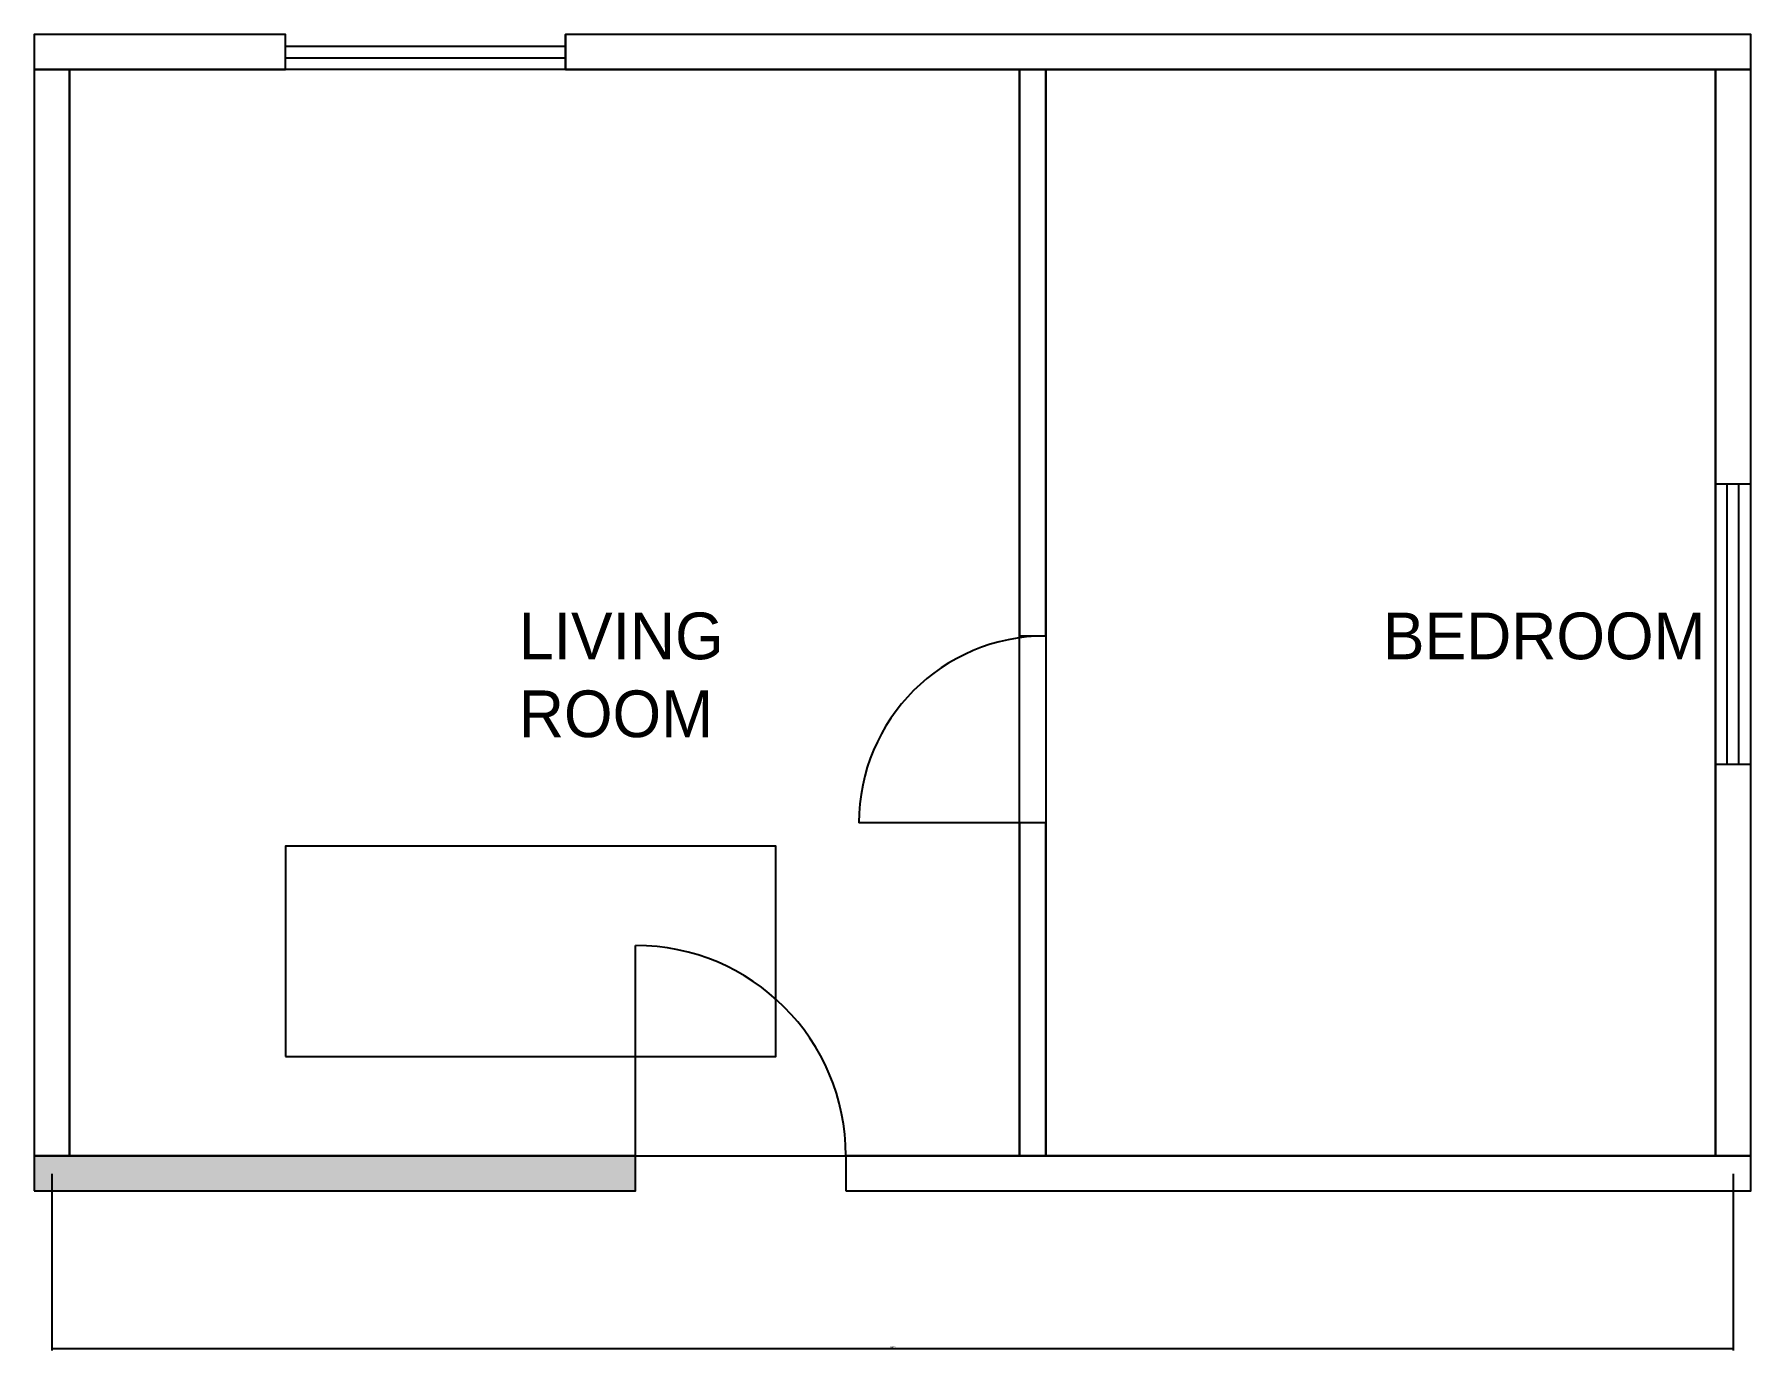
# Model space of a CAD drawing. Header units: inches. Extents: x -3 to 291, y -30 to 195.
import ezdxf

# ---------------------------------------------------------------- set-up
doc = ezdxf.new("R2010")
doc.units = ezdxf.units.IN
for name, color, linetype in [('A-ANNO-DIMS', 1, 'Continuous'), ('A-AREA-IDEN', 2, 'Continuous'), ('A-DOOR', 3, 'Continuous'), ('A-FURN', 8, 'Continuous'), ('A-GLAZ', 4, 'Continuous'), ('A-WALL', 7, 'Continuous'), ('A-WALL-PATT', 9, 'Continuous')]:
    doc.layers.add(name, color=color, linetype=linetype)
doc.styles.add('OpenSansCondensed-Light', font='OpenSansCondensed-Light.ttf')
doc.dimstyles.new('EZDXF', dxfattribs={"dimtxt": 0.25, "dimasz": 0.175, "dimexe": 0.375, "dimexo": 0.125, "dimgap": 0.1, "dimtad": 1, "dimlfac": 100, "dimzin": 12, "dimdsep": 46, "dimtxsty": 'OpenSansCondensed-Light', "dimblk": 'ARCHTICK', "dimcen": 2.5, "dimazin": 3, "dimtfac": 0.5, "dimtmove": 2, "dimatfit": 3})

# ---------------------------------------------------------------- blocks, each defined once
blk = doc.blocks.new('DOOR36')
blk.add_line((0, 0), (0, 36))
blk.add_arc((0, 0), 36, 0, 90)
blk = doc.blocks.new('DOOR32')
blk.add_line((0, 0), (0, 32))
blk.add_arc((0, 0), 32, 0, 90)
blk = doc.blocks.new('WIN48')
for p, q in [((0, -3), (0, 3)), ((48, -3), (48, 3)), ((0, 1), (48, 1)), ((0, -1), (48, -1))]:
    blk.add_line(p, q)
blk = doc.blocks.new('SOFA84')
blk.add_lwpolyline([(0, 0), (84, 0), (84, 36), (0, 36)], close=True)
blk = doc.blocks.new('_ARCHTICK')
at = {"color": 0, "linetype": 'BYBLOCK', "const_width": 0.15}
blk.add_lwpolyline([(-0.5, -0.5), (0.5, 0.5)], dxfattribs=at)

msp = doc.modelspace()

# ---------------------------------------------------------------- hatches: boundary and pattern name
at = {"layer": 'A-WALL-PATT'}
msp.add_hatch(color=7, dxfattribs=at).paths.add_polyline_path([(-3, -3), (100, -3), (100, 3), (-3, 3)])

# ---------------------------------------------------------------- linework, layer by layer
at = {"layer": 'A-AREA-IDEN'}
for points in [[(3, 3), (165.75, 3), (165.75, 189), (3, 189)], [(170.25, 3), (285, 3), (285, 189), (170.25, 189)]]:
    msp.add_lwpolyline(points, close=True, dxfattribs=at)
at = {"layer": 'A-WALL'}
for points in [[(-3, 189), (40, 189), (40, 195), (-3, 195)], [(88, 189), (291, 189), (291, 195), (88, 195)], [(-3, 3), (3, 3), (3, 189), (-3, 189)], [(165.75, 92), (170.25, 92), (170.25, 189), (165.75, 189)], [(285, 3), (291, 3), (291, 189), (285, 189)], [(165.75, 3), (170.25, 3), (170.25, 60), (165.75, 60)], [(-3, -3), (100, -3), (100, 3), (-3, 3)], [(136, -3), (291, -3), (291, 3), (136, 3)]]:
    msp.add_lwpolyline(points, close=True, dxfattribs=at)

# ---------------------------------------------------------------- block references
at = {"layer": 'A-DOOR', "rotation": 90}
msp.add_blockref('DOOR32', (170.25, 60), dxfattribs=at)
at = {"layer": 'A-DOOR'}
msp.add_blockref('DOOR36', (100, 3), dxfattribs=at)
at = {"layer": 'A-FURN'}
msp.add_blockref('SOFA84', (40, 20), dxfattribs=at)
at = {"layer": 'A-GLAZ'}
msp.add_blockref('WIN48', (40, 192), dxfattribs=at)
at = {"layer": 'A-GLAZ', "rotation": 90}
msp.add_blockref('WIN48', (288, 70), dxfattribs=at)

# ---------------------------------------------------------------- texts
at = {"layer": 'A-AREA-IDEN', "char_height": 8, "attachment_point": 1}
for s, insert in [('LIVING\\PROOM', (80, 96)), ('BEDROOM', (228, 96))]:
    msp.add_mtext(s, dxfattribs=dict(at, insert=insert))

# ---------------------------------------------------------------- dimensions: what is measured, and where the dimension line sits
at = {"layer": 'A-ANNO-DIMS'}
msp.add_linear_dim(base=(0, -30), p1=(0, 0), p2=(288, 0), dimstyle='EZDXF', dxfattribs=at).render()

doc.saveas('drawing.dxf')
